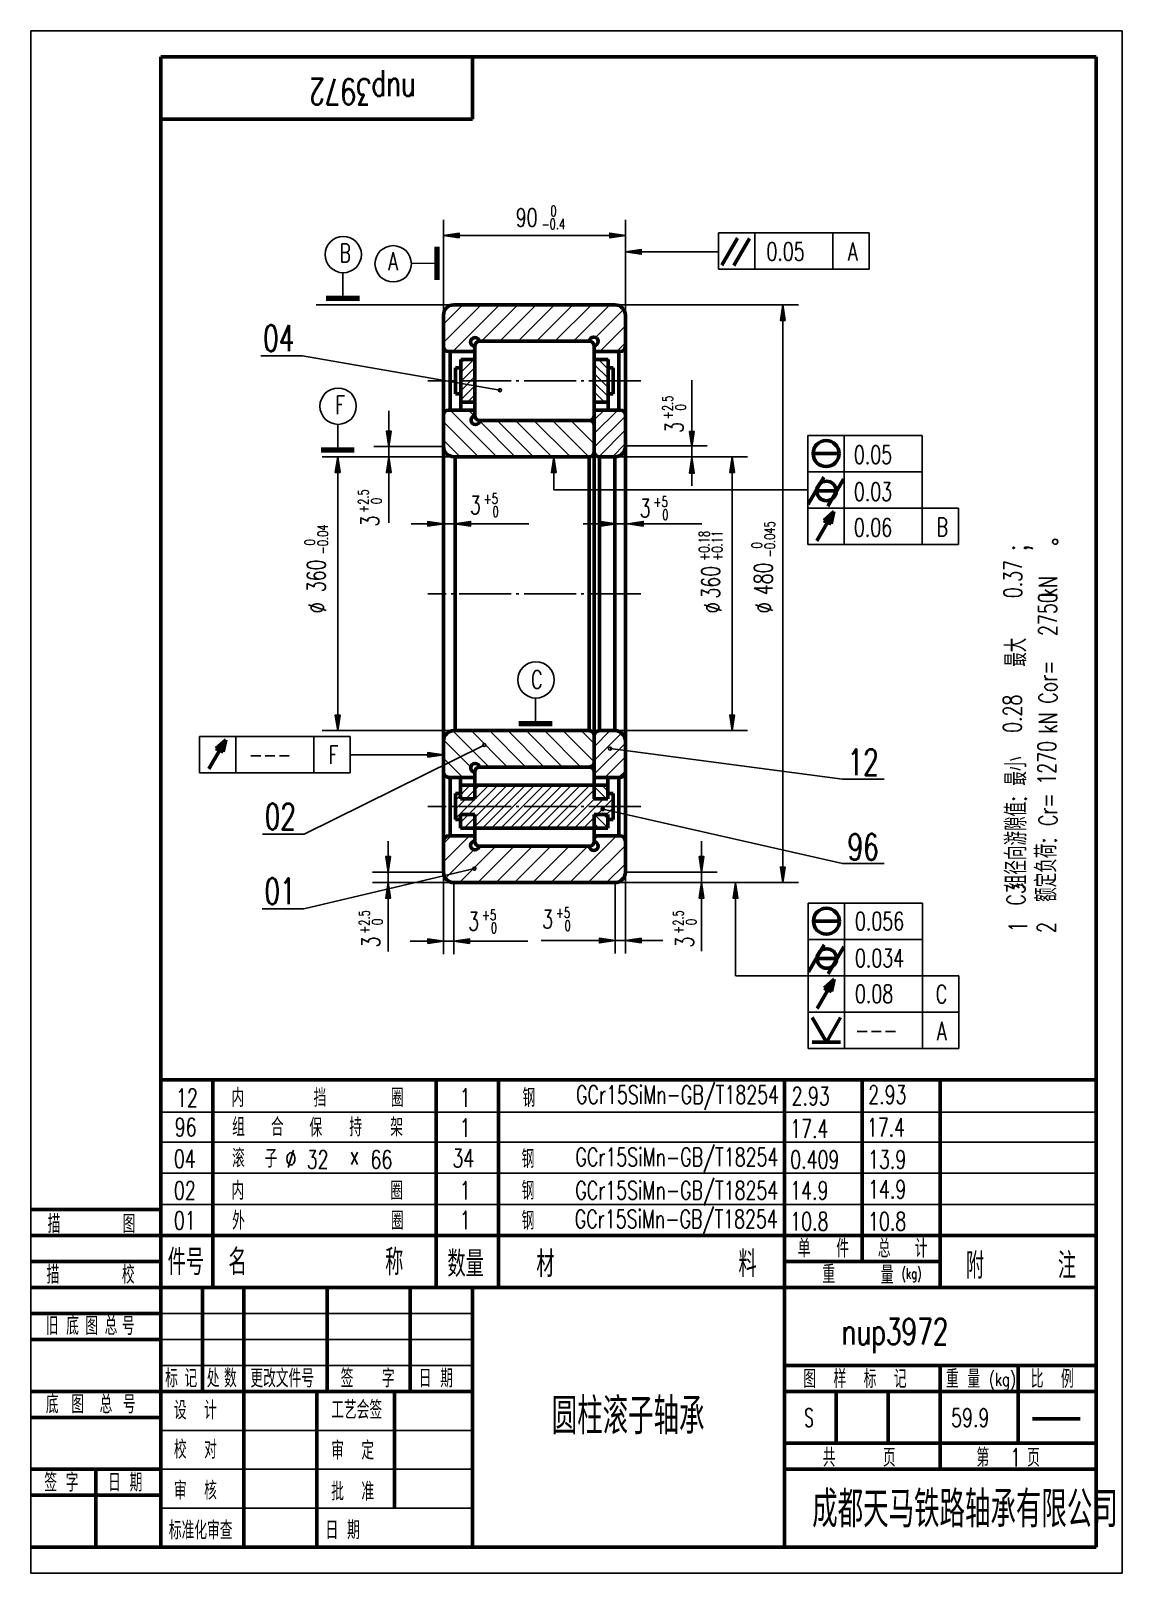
# Model space of a CAD drawing. Extents: x 0 to 210, y 0 to 297.
import ezdxf
from ezdxf.enums import TextEntityAlignment as Align

# ---------------------------------------------------------------- set-up
doc = ezdxf.new("R2010")
doc.units = 0
doc.header["$MEASUREMENT"] = 0
doc.linetypes.add('CENTER', pattern=[12.5, 10, -1, 0.5, -1])
doc.layers.get('0').update_dxf_attribs({"color": 6, "linetype": 'CONTINUOUS'})
doc.layers.get('DEFPOINTS').update_dxf_attribs({"linetype": 'CONTINUOUS'})
doc.layers.add('1', color=2, linetype='CONTINUOUS', lineweight=50)
for name, color, linetype in [('2', 6, 'CONTINUOUS'), ('3', 7, 'CENTER'), ('90', 7, 'CONTINUOUS')]:
    doc.layers.add(name, color=color, linetype=linetype)
doc.styles.add('HZ', font='SIMPLEX', dxfattribs={"width": 0.7, "bigfont": 'HZTXT'})
doc.dimstyles.get("Standard").update_dxf_attribs({"dimtxt": 0.18, "dimasz": 0.18, "dimexe": 0.18, "dimexo": 0.0625, "dimgap": 0.09, "dimtad": 0, "dimtih": 1, "dimtoh": 1, "dimdec": 4, "dimzin": 0, "dimdsep": 46, "dimtxsty": 'Standard', "dimcen": 0.09, "dimadec": 0, "dimazin": 0, "dimtfac": 1, "dimtdec": 4, "dimtofl": 0, "dimtmove": 0, "dimatfit": 3, "dimfxl": 0, "dimtolj": 1, "dimtzin": 0, "dimarcsym": 0})

# ---------------------------------------------------------------- blocks, each defined once
blk = doc.blocks.new('*X8')
at = {"color": 0}
for p, q in [((82.74, 231.23), (85.24, 233.74)), ((82.74, 233), (83.48, 233.74)), ((82.74, 229.46), (85.4, 232.13)), ((82.74, 227.69), (85.4, 230.36)), ((82.74, 225.93), (85.4, 228.59)), ((84.05, 225.47), (85.4, 226.83))]:
    blk.add_line(p, q, dxfattribs=at)
blk = doc.blocks.new('*X9')
at = {"color": 0}
for p, q in [((111.08, 230.09), (108.4, 232.77)), ((111.08, 231.86), (109.21, 233.74)), ((111.08, 233.63), (110.98, 233.74)), ((111.08, 228.33), (108.4, 231.01)), ((111.08, 226.56), (108.4, 229.24)), ((110.4, 225.47), (108.4, 227.47)), ((108.63, 225.47), (108.4, 225.7))]:
    blk.add_line(p, q, dxfattribs=at)
blk = doc.blocks.new('*X5')
at = {"color": 0}
for p, q in [((111.04, 143.52), (108.45, 146.11)), ((111.04, 145.29), (110.22, 146.11)), ((109.31, 143.48), (108.42, 144.38))]:
    blk.add_line(p, q, dxfattribs=at)
blk = doc.blocks.new('*X6')
at = {"color": 0}
for p, q in [((111.04, 150.59), (109.89, 151.74)), ((110.76, 149.11), (108.4, 151.46)), ((108.99, 149.11), (108.4, 149.69))]:
    blk.add_line(p, q, dxfattribs=at)
blk = doc.blocks.new('*X7')
at = {"color": 0}
for p, q in [((81.69, 145.33), (88.1, 151.74)), ((81.69, 147.1), (86.33, 151.74)), ((81.69, 148.87), (84.56, 151.74)), ((82.69, 144.57), (89.87, 151.74)), ((82.69, 151.64), (82.79, 151.74)), ((83.37, 143.47), (91.63, 151.74)), ((85.14, 143.47), (93.4, 151.74)), ((86.91, 143.47), (95.17, 151.74)), ((88.67, 143.47), (96.94, 151.74)), ((90.44, 143.48), (98.7, 151.74)), ((92.21, 143.48), (100.47, 151.74)), ((93.98, 143.48), (102.24, 151.74)), ((95.75, 143.48), (104.01, 151.74)), ((97.51, 143.48), (105.78, 151.74)), ((99.28, 143.48), (107.54, 151.74)), ((101.05, 143.48), (108.4, 150.83)), ((102.82, 143.48), (108.45, 149.11)), ((104.59, 143.48), (110.21, 149.11)), ((108.98, 146.11), (112.04, 149.16)), ((111.05, 149.94), (111.21, 150.11)), ((106.35, 143.48), (108.42, 145.54)), ((110.75, 146.11), (112.04, 147.4)), ((111.52, 145.11), (112.04, 145.63)), ((108.12, 143.48), (108.42, 143.77))]:
    blk.add_line(p, q, dxfattribs=at)
blk = doc.blocks.new('BLK', base_point=(1, 0))
for points in [[(0, 0), (1, 0), (0, 0.15), (0, -0.15), (1, 0)], [(0, 0.07), (0.5, 0), (0, -0.07)]]:
    blk.add_lwpolyline(points)
blk = doc.blocks.new('*D4')
at = {"color": 0, "linetype": 'ByBlock'}
for p, q in [((81.64, 214.97), (56.04, 214.97)), ((59.04, 211.97), (59.04, 165.24)), ((81.64, 162.24), (56.04, 162.24))]:
    blk.add_line(p, q, dxfattribs=at)
at = {"layer": 'DEFPOINTS', "color": 0, "linetype": 'ByBlock'}
for p in [(81.64, 214.97), (59.04, 162.24), (81.64, 162.24)]:
    blk.add_point(p, dxfattribs=at)
at = {"color": 0, "linetype": 'ByBlock', "xscale": 3, "yscale": 3, "zscale": 3}
for p, rotation in [((59.04, 214.97), 90), ((59.04, 162.24), 270)]:
    blk.add_blockref('BLK', p, dxfattribs=dict(at, rotation=rotation))
blk = doc.blocks.new('ZL', base_point=(176.19, 35.82))
at = {"layer": '2', "style": 'HZ', "width": 0.7}
blk.add_text('重 量', height=3.5, dxfattribs=at).set_placement((176.34, 35.82))
blk = doc.blocks.new('*D2')
at = {"color": 0, "linetype": 'ByBlock'}
for p, q in [((-152.5, 134.63), (-152.5, 153.01)), ((-117.5, 134.63), (-117.5, 153.01)), ((-120.5, 150.01), (-149.5, 150.01))]:
    blk.add_line(p, q, dxfattribs=at)
at = {"layer": 'DEFPOINTS', "color": 0, "linetype": 'ByBlock'}
for p in [(-152.5, 150.01), (-152.5, 134.63), (-117.5, 134.63)]:
    blk.add_point(p, dxfattribs=at)
at = {"color": 0, "linetype": 'ByBlock', "xscale": 3, "yscale": 3, "zscale": 3, "rotation": 180}
blk.add_blockref('BLK', (-152.5, 150.01), dxfattribs=at)
at = {"color": 0, "linetype": 'ByBlock', "xscale": 3, "yscale": 3, "zscale": 3}
blk.add_blockref('BLK', (-117.5, 150.01), dxfattribs=at)
blk = doc.blocks.new('*D3')
at = {"color": 0, "linetype": 'ByBlock'}
for p, q in [((108.07, 244.24), (143.36, 244.24)), ((140.36, 241.24), (140.36, 135.97)), ((108.07, 132.97), (143.36, 132.97))]:
    blk.add_line(p, q, dxfattribs=at)
at = {"layer": 'DEFPOINTS', "color": 0, "linetype": 'ByBlock'}
for p in [(108.07, 244.24), (108.07, 132.97), (140.36, 132.97)]:
    blk.add_point(p, dxfattribs=at)
at = {"color": 0, "linetype": 'ByBlock', "xscale": 3, "yscale": 3, "zscale": 3}
for p, rotation in [((140.36, 244.24), 90), ((140.36, 132.97), 270)]:
    blk.add_blockref('BLK', p, dxfattribs=dict(at, rotation=rotation))
blk = doc.blocks.new('*D10')
at = {"color": 0, "linetype": 'ByBlock'}
for p, q in [((112.4, 214.97), (137.93, 214.97)), ((134.93, 211.97), (134.93, 165.24)), ((112.4, 162.24), (137.93, 162.24))]:
    blk.add_line(p, q, dxfattribs=at)
at = {"layer": 'DEFPOINTS', "color": 0, "linetype": 'ByBlock'}
for p in [(112.4, 214.97), (112.4, 162.24), (134.93, 162.24)]:
    blk.add_point(p, dxfattribs=at)
at = {"color": 0, "linetype": 'ByBlock', "xscale": 3, "yscale": 3, "zscale": 3}
for p, rotation in [((134.93, 214.97), 90), ((134.93, 162.24), 270)]:
    blk.add_blockref('BLK', p, dxfattribs=dict(at, rotation=rotation))

msp = doc.modelspace()

# ---------------------------------------------------------------- linework, layer by layer
at = {"layer": '1'}
for p, q in [((205, 292), (25, 292)), ((25, 292), (25, 5)), ((85, 280), (85, 292)), ((205, 5), (205, 292)), ((25, 280), (85, 280)), ((77.99724, 249.03082), (77.99407, 255.43081)), ((78.29724, 249.03096), (78.29407, 255.43096)), ((132.96438, 251.88268), (135.96438, 257.07883)), ((135.27383, 251.84232), (138.27383, 257.03848)), ((63.22228, 245.64969), (56.82228, 245.64969)), ((63.22228, 245.34969), (56.82228, 245.34969)), ((81.73734, 227.10552), (81.73734, 232.10552)), ((82.73734, 232.10552), (81.73734, 232.10552)), ((82.73734, 223.97443), (82.73734, 233.73661)), ((111.08432, 223.97443), (111.08432, 233.73661)), ((112.08432, 232.10552), (111.08432, 232.10552)), ((112.08432, 227.10552), (112.08432, 232.10552)), ((82.73734, 227.10552), (81.73734, 227.10552)), ((112.08432, 227.10552), (111.08432, 227.10552)), ((62.2414, 216.44774), (55.8414, 216.44774)), ((62.2414, 216.14774), (55.8414, 216.14774)), ((107.41514, 214.97443), (107.41514, 162.23661)), ((109.41514, 214.97443), (109.41514, 162.23661)), ((150.49489, 215.59371), (155.49489, 215.59371)), ((150.64608, 215.59371), (150.64608, 215.59371)), ((149.5826, 205.85806), (152.5826, 211.05421)), ((151.29159, 208.42702), (155.02953, 208.42702)), ((153.36322, 205.44239), (156.36322, 210.63854)), ((151.26157, 198.79399), (154.51157, 204.42316)), ((154.51157, 204.42316), (152.62612, 202.7234)), ((152.62612, 202.7234), (154.00872, 202.06458)), ((153.90364, 203.40498), (153.04797, 202.56499)), ((153.93366, 203.44072), (153.67846, 202.26117)), ((154.51157, 204.42316), (154.00872, 202.06458)), ((151.26157, 198.79399), (151.26157, 198.79399)), ((100.31127, 163.73644), (93.91127, 163.73644)), ((100.31127, 163.43644), (93.91127, 163.43644)), ((34.24431, 154.85817), (37.49431, 160.48734)), ((37.49431, 160.48734), (35.60886, 158.78758)), ((37.49431, 160.48734), (36.99146, 158.12876)), ((35.60886, 158.78758), (36.99146, 158.12876)), ((36.88638, 159.46916), (36.03071, 158.62917)), ((36.9164, 159.5049), (36.6612, 158.32535)), ((34.24431, 154.85817), (34.24431, 154.85817)), ((82.69413, 149.10552), (82.69413, 153.23661)), ((111.04111, 149.10552), (111.04111, 153.23661)), ((81.69413, 145.10552), (81.69413, 150.10552)), ((82.69413, 150.10552), (81.69413, 150.10552)), ((85.40409, 149.10552), (82.69413, 149.10552)), ((111.04111, 149.10552), (108.40409, 149.10552)), ((112.04111, 150.10552), (111.04111, 150.10552)), ((112.04111, 145.10552), (112.04111, 150.10552)), ((85.40409, 146.10552), (82.69413, 146.10552)), ((82.69413, 143.47443), (82.69413, 146.10552)), ((111.04111, 146.10552), (108.40409, 146.10552)), ((111.04111, 143.47443), (111.04111, 146.10552)), ((82.69413, 145.10552), (81.69413, 145.10552)), ((112.04111, 145.10552), (111.04111, 145.10552)), ((150.55666, 125.54522), (155.55666, 125.54522)), ((150.70785, 125.54522), (150.70785, 125.54522)), ((149.64437, 115.80957), (152.64437, 121.00572)), ((153.42498, 115.3939), (156.42498, 120.59005)), ((151.35336, 118.37853), (155.09129, 118.37853)), ((151.32333, 108.7455), (154.57333, 114.37467)), ((154.57333, 114.37467), (152.68789, 112.67491)), ((153.96541, 113.35649), (153.10974, 112.5165)), ((153.99543, 113.39223), (153.74023, 112.21268)), ((154.57333, 114.37467), (154.07049, 112.01608)), ((152.68789, 112.67491), (154.07049, 112.01608)), ((153.08256, 102.24592), (150.33256, 107.00906)), ((151.32333, 108.7455), (151.32333, 108.7455)), ((153.08256, 102.24592), (155.83256, 107.00906)), ((150.33256, 102.24592), (155.83256, 102.24592)), ((25, 95), (205, 95)), ((35, 95), (35, 55)), ((78, 95), (78, 55)), ((90, 95), (90, 55)), ((145, 95), (145, 5)), ((160, 95), (160, 60)), ((175, 95), (175, 55)), ((0, 70), (25, 70)), ((0, 65), (25, 65)), ((25, 65), (205, 65)), ((0, 60), (25, 60)), ((145, 60), (175, 60)), ((0, 55), (25, 55)), ((25, 55), (205, 55)), ((33, 55), (33, 35)), ((41, 55), (41, 5)), ((57, 55), (57, 35)), ((73, 55), (73, 35)), ((85, 55), (85, 5)), ((0, 50), (25, 50)), ((0, 45), (25, 45)), ((145, 40), (205, 40)), ((175, 40), (175, 20)), ((190, 40), (190, 25)), ((0, 35), (25, 35)), ((25, 35), (85, 35)), ((55, 35), (55, 5)), ((70, 35), (70, 12.5)), ((145, 35), (205, 35)), ((155, 35), (155, 25)), ((165, 35), (165, 25)), ((0, 30), (25, 30)), ((192.75137, 29.70332), (201.9536, 29.70332)), ((145, 25), (205, 25)), ((0, 20), (25, 20)), ((12.5, 20), (12.5, 5)), ((145, 20), (205, 20)), ((0, 15), (25, 15)), ((0, 5), (205, 5))]:
    msp.add_line(p, q, dxfattribs=at)
at = {"layer": '1', "color": 2}
for p, q in [((112.40409, 244.23661), (81.40409, 244.23661)), ((79.40415, 242.23661), (79.40415, 134.97443)), ((114.40415, 242.23661), (114.40415, 134.97443)), ((80.40409, 235.23661), (85.40409, 235.23661)), ((80.65749, 223.97443), (80.65749, 235.23661)), ((85.40409, 236.23661), (85.40409, 222.97443)), ((107.40409, 237.23661), (86.40409, 237.23661)), ((108.40409, 236.34685), (108.40409, 149.10552)), ((113.40409, 235.23661), (108.40409, 235.23661)), ((113.15069, 235.23661), (113.15069, 223.97443)), ((82.73734, 233.73661), (85.40409, 233.73661)), ((108.40409, 233.73661), (111.08432, 233.73661)), ((85.40409, 223.97443), (80.39735, 223.97443)), ((82.73734, 225.47443), (85.40409, 225.47443)), ((108.40409, 225.47443), (111.08432, 225.47443)), ((113.41986, 223.97443), (108.40409, 223.97443)), ((107.41514, 221.97443), (86.40409, 221.97443)), ((107.41514, 214.97443), (81.40409, 214.97443)), ((81.64494, 214.97443), (81.64494, 162.23661)), ((112.40415, 214.97443), (109.41514, 214.97443)), ((112.40415, 214.97443), (112.40415, 162.23661)), ((107.45439, 162.23661), (81.40409, 162.23661)), ((112.40415, 162.23661), (109.41514, 162.23661)), ((107.41514, 155.23661), (86.40409, 155.23661)), ((85.40409, 153.23661), (80.40993, 153.23661)), ((80.65749, 153.23661), (80.65749, 141.97443)), ((82.69413, 151.73661), (111.04111, 151.73661)), ((85.40409, 149.10552), (85.40409, 154.34617)), ((113.40485, 153.23661), (108.40409, 153.23661)), ((113.15069, 141.97443), (113.15069, 153.23661)), ((85.40409, 140.97442), (85.40409, 146.10552)), ((108.40409, 146.10552), (108.40409, 140.97442)), ((82.69413, 143.47443), (111.04111, 143.47443)), ((80.40409, 141.97443), (85.40409, 141.97443)), ((107.40409, 139.97443), (86.40409, 139.97443)), ((113.40409, 141.97443), (108.40409, 141.97443)), ((112.40409, 132.97443), (81.40409, 132.97443))]:
    msp.add_line(p, q, dxfattribs=at)
at = {"layer": '1'}
for centre, radius in [((153.03296, 215.59371), 2.5), ((153.10051, 208.40021), 1.87837), ((153.09473, 125.54522), 2.5), ((153.16228, 118.35172), 1.87837)]:
    msp.add_circle(centre, radius, dxfattribs=at)
at = {"layer": '1', "color": 2}
for centre, radius, start, end in [((81.40409, 242.23661), 2, 90, 180), ((112.40409, 242.23661), 2, 0, 90), ((80.40409, 236.23661), 1, 180, 270), ((86.40409, 236.23661), 1, 90, 180), ((107.40409, 236.23661), 1, 0, 90), ((113.40409, 236.23661), 1, 270, 0), ((86.40409, 222.97443), 1, 180, 270), ((107.40409, 222.97443), 1, 270, 0), ((81.40409, 216.97443), 2, 180, 270), ((112.40409, 216.97443), 2, 270, 0), ((81.40409, 160.23661), 2, 90, 180), ((112.40409, 160.23661), 2, 0, 90), ((86.40409, 154.23661), 1, 90, 180), ((107.40409, 154.23661), 1, 0, 90), ((80.40409, 140.97443), 1, 90, 180), ((86.40409, 140.97443), 1, 180, 270), ((107.40409, 140.97443), 1, 270, 0), ((113.40409, 140.97443), 1, 0, 90), ((81.40409, 134.97443), 2, 180, 270), ((112.40409, 134.97443), 2, 270, 0)]:
    msp.add_arc(centre, radius, start, end, dxfattribs=at)
at = {"layer": '1'}
for centre, radius, start, end in [((85.44986, 237.08335), 0.84797, 6.1570829, 266.9060508), ((108.30712, 237.18926), 0.84797, 276.1570829, 176.9060508), ((80.39735, 222.97443), 1, 90, 180), ((85.55736, 222.02019), 0.84797, 96.1570829, 356.9060508), ((113.41986, 222.97443), 1, 0, 90), ((107.41514, 220.97443), 1, 0, 90), ((107.41514, 215.97443), 1, 270, 0), ((109.41514, 215.97443), 1, 180, 270), ((107.41514, 161.23661), 1, 0, 90), ((109.41514, 161.23661), 1, 90, 180), ((85.49504, 155.07969), 0.84797, 3.0939492, 263.8429171), ((107.41514, 156.23661), 1, 270, 0), ((80.40993, 154.23661), 1, 180, 270), ((113.40485, 154.23661), 1, 270, 0), ((85.44986, 140.12769), 0.84797, 93.0939492, 353.8429171), ((108.30712, 140.02178), 0.84797, 183.0939492, 83.8429171)]:
    msp.add_arc(centre, radius, start, end, dxfattribs=at)
at = {"layer": '2'}
for p, q in [((210, 297), (0, 297)), ((0, 297), (0, 0)), ((210, 0), (210, 297)), ((132.31651, 258.0917), (161.31651, 258.0917)), ((132.31651, 251.0917), (132.31651, 258.0917)), ((139.31651, 251.0917), (139.31651, 258.0917)), ((154.31651, 251.0917), (154.31651, 258.0917)), ((161.31651, 251.0917), (161.31651, 258.0917)), ((117.33239, 254.44466), (132.31651, 254.4521)), ((60.02228, 245.34969), (60.02228, 250.34969)), ((78.29566, 252.23096), (73.29566, 252.22848)), ((132.31651, 251.0917), (161.31651, 251.0917)), ((81.40409, 244.23661), (54.93088, 244.23661)), ((79.40409, 240.53121), (83.10949, 244.23661)), ((79.40415, 236.99573), (86.64502, 244.23661)), ((81.18056, 235.23661), (90.18056, 244.23661)), ((86.71609, 237.23661), (93.71609, 244.23661)), ((90.25162, 237.23661), (97.25162, 244.23661)), ((93.78716, 237.23661), (100.78716, 244.23661)), ((97.32269, 237.23661), (104.32269, 244.23661)), ((100.85822, 237.23661), (107.85822, 244.23661)), ((104.39376, 237.23661), (111.39376, 244.23661)), ((108.65519, 237.9625), (114.05631, 243.36363)), ((109.46483, 235.23661), (114.40409, 240.17588)), ((84.71609, 235.23661), (85.40409, 235.92461)), ((112.78357, 235.26832), (114.44988, 236.93042)), ((52.25408, 234.4284), (44.25408, 234.4284)), ((90.26589, 227.79781), (52.25408, 234.4284)), ((89.67671, 214.97443), (80.67671, 223.97443)), ((85.33362, 222.85306), (84.21225, 223.97443)), ((85.34542, 222.84125), (84.21225, 223.97443)), ((108.41514, 222.08776), (110.30181, 223.97443)), ((108.41514, 219.43611), (112.95346, 223.97443)), ((108.4305, 216.79982), (114.41986, 222.78918)), ((59.0414, 216.14774), (59.0414, 221.14774)), ((86.14118, 214.97443), (79.40415, 221.71146)), ((93.21225, 214.97443), (86.37842, 221.80826)), ((96.74778, 214.97443), (89.74778, 221.97443)), ((100.28331, 214.97443), (93.28331, 221.97443)), ((103.81885, 214.97443), (96.81885, 221.97443)), ((107.35438, 214.97443), (100.35438, 221.97443)), ((108.41514, 217.4492), (103.88992, 221.97443)), ((109.26769, 214.98536), (114.41986, 220.13753)), ((82.60564, 214.97443), (79.40409, 218.17598)), ((111.90841, 214.97443), (114.31359, 217.37961)), ((149.49017, 198.06124), (149.49017, 219.06124)), ((149.49017, 219.06124), (171.49017, 219.06124)), ((156.49017, 198.06124), (156.49017, 219.06124)), ((171.49017, 219.06124), (171.49017, 198.06124)), ((100.60901, 212.16478), (100.60901, 208.60574)), ((149.49017, 212.06124), (171.49017, 212.06124)), ((149.49017, 208.60574), (100.60901, 208.60574)), ((149.49017, 205.06124), (178.49017, 205.06124)), ((178.49017, 198.06124), (178.49017, 205.06124)), ((149.49017, 198.06124), (178.49017, 198.06124)), ((53.44984, 186.47129), (56.80978, 185.40546)), ((129.55961, 186.47129), (132.91955, 185.40546)), ((139.45238, 186.47129), (142.81232, 185.40546)), ((97.11127, 163.43644), (97.11127, 168.43644)), ((32.47291, 161.12542), (61.47291, 161.12542)), ((32.47291, 154.12542), (32.47291, 161.12542)), ((39.47291, 154.12542), (39.47291, 161.12542)), ((54.47291, 154.12542), (54.47291, 161.12542)), ((61.47291, 154.12542), (61.47291, 161.12542)), ((88.1797, 155.23661), (81.19107, 162.22523)), ((91.71523, 155.23661), (84.71523, 162.23661)), ((95.25076, 155.23661), (88.25076, 162.23661)), ((98.7863, 155.23661), (91.7863, 162.23661)), ((102.32183, 155.23661), (95.32183, 162.23661)), ((105.85737, 155.23661), (98.85737, 162.23661)), ((108.41514, 156.21437), (102.3929, 162.23661)), ((108.41514, 159.7499), (105.92843, 162.23661)), ((108.41514, 159.14485), (111.5069, 162.23661)), ((108.41514, 156.4932), (113.6902, 161.76825)), ((87.24852, 159.46884), (52.57129, 142.32956)), ((76.54747, 157.58921), (61.48829, 157.58921)), ((84.65905, 155.22172), (79.66191, 160.21886)), ((108.41514, 153.84155), (114.33422, 159.76063)), ((111.44953, 158.77306), (156.18106, 152.89182)), ((83.10863, 153.23661), (79.40415, 156.94109)), ((110.46185, 153.23661), (114.40485, 157.1796)), ((113.1135, 153.23661), (114.40485, 154.52795)), ((32.47291, 154.12542), (61.47291, 154.12542)), ((156.18106, 152.89182), (164.18106, 152.89182)), ((110.03642, 147.1226), (156.21268, 136.64959)), ((52.57129, 142.32956), (44.57129, 142.32956)), ((79.40415, 140.50822), (80.87035, 141.97443)), ((79.40415, 136.97269), (84.40588, 141.97443)), ((82.47695, 132.97443), (89.47695, 139.97443)), ((86.01248, 132.97443), (93.01248, 139.97443)), ((89.54802, 132.97443), (96.54802, 139.97443)), ((93.08355, 132.97443), (100.08355, 139.97443)), ((96.61909, 132.97443), (103.61909, 139.97443)), ((100.15462, 132.97443), (107.15462, 139.97443)), ((103.69015, 132.97443), (112.69015, 141.97443)), ((107.22569, 132.97443), (114.40415, 140.15288)), ((108.40409, 141.2239), (109.15462, 141.97443)), ((79.77759, 133.8106), (85.26672, 139.29973)), ((156.21268, 136.64959), (164.21268, 136.64959)), ((85.35703, 135.66663), (52.51399, 127.9363)), ((110.76122, 132.97443), (114.40415, 136.61735)), ((135.62501, 132.96236), (135.62501, 132.96236)), ((135.62501, 132.96236), (135.62501, 114.97142)), ((52.51399, 127.9363), (44.51399, 127.9363)), ((149.55194, 101.01275), (149.55194, 129.01275)), ((149.55194, 129.01275), (171.55194, 129.01275)), ((156.55194, 101.01275), (156.55194, 129.01275)), ((171.55194, 129.01275), (171.55194, 101.01275)), ((149.55194, 122.01275), (171.55194, 122.01275)), ((135.7142, 115.01275), (178.55194, 115.01275)), ((178.55194, 115.01275), (178.55194, 101.01275)), ((149.55194, 108.01275), (178.55194, 108.01275)), ((149.55194, 101.01275), (178.55194, 101.01275)), ((24.82738, 88.75206), (204.82738, 88.75206)), ((25, 83), (205, 83)), ((49.49143, 78.11653), (50.55727, 81.47647)), ((25, 77), (205, 77)), ((25, 71), (205, 71)), ((25, 50), (85, 50)), ((25, 45), (85, 45)), ((25, 40), (85, 40)), ((25, 27.5), (85, 27.5)), ((25, 20), (85, 20)), ((25, 12.5), (85, 12.5)), ((0, 0), (210, 0))]:
    msp.add_line(p, q, dxfattribs=at)
at = {"layer": '2', "linetype": 'ByBlock'}
for p, q in [((127.22074, 209.37424), (127.22074, 229.7546)), ((68.87409, 223.79697), (68.87409, 202.27904)), ((79.40415, 216.97443), (65.97681, 216.97443)), ((114.44988, 217.05922), (130.11801, 217.05922)), ((73.16746, 202.06894), (95.85027, 202.06894)), ((106.31349, 202.06894), (129.10139, 202.06894)), ((68.73809, 140.95675), (68.73809, 119.68903)), ((129.08334, 140.95675), (129.08334, 119.76625)), ((79.40415, 134.97443), (65.73809, 134.97443)), ((79.40415, 134.97443), (79.40415, 119.18861)), ((114.40415, 134.98393), (132.08334, 134.98393)), ((114.41734, 134.97448), (114.41734, 119.29488)), ((81.40409, 132.97443), (65.73809, 132.97443)), ((81.40409, 132.97443), (81.40409, 119.18861)), ((112.41739, 132.97447), (112.41739, 119.29488)), ((121.59549, 121.8284), (98.17711, 121.8284)), ((72.97231, 121.72213), (95.65223, 121.72213))]:
    msp.add_line(p, q, dxfattribs=at)
at = {"layer": '2'}
for points in [[(55.12981, 185.15026, 0.065754283), (55.60001, 185.21236, 0.078428939), (55.96388, 185.3745, 0.107173813), (56.24705, 185.65986, 0.166135476), (56.30936, 185.91586, 0.142966599), (56.22946, 186.18958, 0.107173813), (55.96388, 186.45722, 0.078428939), (55.60001, 186.61935, 0.065754283), (55.12981, 186.68146, 0.065754283), (54.65961, 186.61935, 0.078428939), (54.29574, 186.45722, 0.107173813), (54.03016, 186.18958, 0.142966599), (53.95026, 185.91586, 0.142966599), (54.03016, 185.64213, 0.107173813), (54.29574, 185.3745, 0.078428939), (54.65961, 185.21236, 0.065754283)], [(131.23958, 185.15026, 0.065754283), (131.70978, 185.21236, 0.078428939), (132.07365, 185.3745, 0.107173813), (132.35683, 185.65986, 0.166135476), (132.41914, 185.91586, 0.142966599), (132.33924, 186.18958, 0.107173813), (132.07365, 186.45722, 0.078428939), (131.70978, 186.61935, 0.065754283), (131.23958, 186.68146, 0.065754283), (130.76938, 186.61935, 0.078428939), (130.40551, 186.45722, 0.107173813), (130.13993, 186.18958, 0.142966599), (130.06003, 185.91586, 0.142966599), (130.13993, 185.64213, 0.107173813), (130.40551, 185.3745, 0.078428939), (130.76938, 185.21236, 0.065754283)], [(141.13235, 185.15026, 0.065754283), (141.60255, 185.21236, 0.078428939), (141.96642, 185.3745, 0.107173813), (142.2496, 185.65986, 0.166135476), (142.31191, 185.91586, 0.142966599), (142.232, 186.18958, 0.107173813), (141.96642, 186.45722, 0.078428939), (141.60255, 186.61935, 0.065754283), (141.13235, 186.68146, 0.065754283), (140.66215, 186.61935, 0.078428939), (140.29828, 186.45722, 0.107173813), (140.0327, 186.18958, 0.142966599), (139.9528, 185.91586, 0.142966599), (140.0327, 185.64213, 0.107173813), (140.29828, 185.3745, 0.078428939), (140.66215, 185.21236, 0.065754283)], [(50.81247, 79.7965, 0.065754283), (50.75037, 80.2667, 0.078428939), (50.58823, 80.63057, 0.107173813), (50.30287, 80.91375, 0.166135476), (50.04687, 80.97606, 0.142966599), (49.77314, 80.89615, 0.107173813), (49.50551, 80.63057, 0.078428939), (49.34337, 80.2667, 0.065754283), (49.28127, 79.7965, 0.065754283), (49.34337, 79.3263, 0.078428939), (49.50551, 78.96243, 0.107173813), (49.77314, 78.69685, 0.142966599), (50.04687, 78.61695, 0.142966599), (50.3206, 78.69685, 0.107173813), (50.58823, 78.96243, 0.078428939), (50.75037, 79.3263, 0.065754283)]]:
    msp.add_lwpolyline(points, format="xyb", close=True, dxfattribs=at)
for centre, radius in [((60.11235, 253.9241), 3.5), ((69.72129, 252.13664), 3.5), ((59.13147, 224.72215), 3.5), ((90.26589, 227.79781), 0.3), ((197.12635, 198.61885), 0.5), ((97.20134, 172.01084), 3.5), ((87.24852, 159.46884), 0.3), ((111.44953, 158.77306), 0.3), ((110.03642, 147.1226), 0.3), ((85.35703, 135.66663), 0.3)]:
    msp.add_circle(centre, radius, dxfattribs=at)
at = {"layer": '3'}
for p, q in [((117.40409, 229.60552), (76.40409, 229.60552)), ((117.40415, 188.60552), (76.40415, 188.60552)), ((117.40409, 147.60552), (76.40409, 147.60552))]:
    msp.add_line(p, q, dxfattribs=at)

# ---------------------------------------------------------------- block references
at = {"layer": '2', "yscale": 3, "zscale": 3}
for p, xscale, rotation in [((114.45042, 254.44323), -3.000000000000003, 0.02843817086177758), ((100.60901, 214.93244), 3, 90), ((135.62501, 132.96236), 3, 90)]:
    msp.add_blockref('BLK', p, dxfattribs=dict(at, xscale=xscale, rotation=rotation))
at = {"layer": '2'}
for name, p in [('*X8', (0, 0)), ('*X9', (0, 0)), ('*X7', (0, 0)), ('*X6', (0, 0)), ('*X5', (0, 0)), ('ZL', (175.93817, 35.65471))]:
    msp.add_blockref(name, p, dxfattribs=at)
at = {"layer": '2', "linetype": 'ByBlock', "xscale": 3, "yscale": 3, "zscale": 3}
for p, rotation in [((68.87409, 216.92091), 270), ((127.22074, 216.84475), 270), ((68.87409, 214.92091), 90), ((127.22074, 214.84475), 90), ((81.60564, 202.06894), 180), ((114.85676, 202.06894), 180), ((68.73809, 134.97443), 270), ((129.08334, 134.98393), 270), ((68.73809, 132.97443), 90), ((129.08334, 132.98393), 90), ((81.40409, 121.72213), 180), ((114.41734, 121.8284), 180)]:
    msp.add_blockref('BLK', p, dxfattribs=dict(at, rotation=rotation))
for p in [(79.40409, 202.06894), (112.65521, 202.06894), (79.40415, 121.72213), (112.41739, 121.8284)]:
    msp.add_blockref('BLK', p, dxfattribs=at)
at = {"layer": '2', "xscale": 3, "yscale": 3, "zscale": 3}
msp.add_blockref('BLK', (79.39735, 157.58921), dxfattribs=at)

# ---------------------------------------------------------------- texts
at = {"layer": '2', "style": 'HZ'}
for s, height, width, p in [('B', 3.5, 0.7, (59.39179, 252.48063)), ('A', 3.5, 0.7, (157.23608, 252.77167)), ('04', 5, 0.7, (44.68814, 235.322)), ('F', 3.5, 0.7, (58.59105, 223.2072)), ('B', 3.5, 0.7, (174.28965, 199.70547)), ('C', 3.5, 0.7, (96.2706, 170.33504)), ('F', 3.5, 0.7, (57.31743, 155.82326)), ('12', 5, 0.7, (157.16736, 153.67916)), ('02', 5, 0.7, (45.00534, 143.22316)), ('96', 5, 0.7, (157.15842, 137.3466)), ('01', 5, 0.7, (44.94805, 128.8299)), ('C', 3.5, 0.7, (174.14125, 109.75217)), ('A', 3.5, 0.7, (174.35142, 102.6391)), ('12', 3.5, 0.7, (27.93694, 89.78911)), ('内', 3.5, 0.7, (38.59531, 89.78911)), ('挡', 3.5, 0.7, (54.40272, 89.78911)), ('圈', 3.5, 0.7, (69.27941, 89.78911)), ('1', 3.5, 0.7, (82.52345, 89.82485)), ('钢', 3.5, 0.7, (94.6043, 89.78911)), ('96', 3.5, 0.7, (27.68174, 84.14155)), ('组', 3.5, 0.7, (38.73042, 84.15942)), ('合', 3.5, 0.7, (46.19128, 84.15942)), ('保', 3.5, 0.7, (53.6071, 84.05219)), ('持', 3.5, 0.7, (61.27812, 84.12367)), ('架', 3.5, 0.7, (69.15931, 84.12367)), ('1', 3.5, 0.7, (82.52345, 84.01497)), ('04', 3.5, 0.7, (27.53162, 78.02931)), ('滚', 3.5, 0.7, (38.7154, 78.13654)), ('子', 3.5, 0.7, (44.99776, 78.09486)), ('x', 3.5, 0.7, (61.36819, 78.70845)), ('钢', 3.5, 0.7, (94.43917, 78.01144)), ('02', 3.5, 0.7, (27.53162, 71.93495)), ('内', 3.5, 0.7, (38.59531, 71.8992)), ('圈', 3.5, 0.7, (69.15931, 71.8992)), ('1', 3.5, 0.7, (82.52345, 71.93495)), ('钢', 3.5, 0.7, (94.43917, 71.8992)), ('描', 3.5, 0.7, (3.22753, 65.50101)), ('图', 3.5, 0.7, (17.66888, 65.50101)), ('01', 3.5, 0.7, (27.53162, 66.16228)), ('外', 3.5, 0.7, (38.74543, 66.12653)), ('圈', 3.5, 0.7, (69.27941, 66.12653)), ('1', 3.5, 0.7, (82.52345, 66.21589)), ('钢', 3.5, 0.7, (94.43917, 66.12653)), ('件号', 5, 0.7, (26.33068, 57.38711)), ('名', 5, 0.7, (38.02486, 57.38711)), ('称', 5, 0.7, (68.18355, 57.38711)), ('数量', 5, 0.7, (80.16295, 57.04754)), ('材', 5, 0.7, (97.27639, 57.04754)), ('料', 5, 0.7, (136.17194, 57.04754)), ('单', 3.5, 0.7, (147.5809, 60.7828)), ('件', 3.5, 0.7, (154.99672, 60.7828)), ('总', 3.5, 0.7, (162.983, 60.7828)), ('计', 3.5, 0.7, (170.1136, 60.7828)), ('描', 3.5, 0.7, (3.03238, 55.74288)), ('校', 3.5, 0.7, (17.51876, 55.74288)), ('重', 3.5, 0.7, (152.32463, 55.7965)), ('量', 3.5, 0.7, (163.55344, 55.68926)), ('附', 5, 0.7, (179.94632, 56.70797)), ('注', 5, 0.7, (197.63021, 56.70797)), ('(kg)', 2, 0.7, (167.54658, 56.70797)), ('旧', 3.5, 0.7, (2.88226, 45.85964)), ('底', 3.5, 0.7, (6.78533, 45.85964)), ('图', 3.5, 0.7, (10.49324, 45.85964)), ('总', 3.5, 0.7, (14.20115, 45.85964)), ('号', 3.5, 0.7, (17.51876, 45.85964)), ('标', 3.5, 0.7, (25.8503, 35.76194)), ('记', 3.5, 0.7, (29.55821, 35.76194)), ('处', 3.5, 0.7, (33.85158, 35.76194)), ('数', 3.5, 0.7, (37.16919, 35.76194)), ('更改文件号', 3.5, 0.7, (42.24318, 35.76194)), ('签   字', 3.5, 0.7, (59.61182, 35.76194)), ('日 期', 3.5, 0.7, (74.63862, 35.76194)), ('图  样  标  记', 3.5, 0.7, (148.64674, 35.65471)), ('比  例', 3.5, 0.7, (192.42112, 35.65471)), ('底', 3.5, 0.7, (2.88226, 30.75777)), ('图', 3.5, 0.7, (7.7611, 30.75777)), ('总', 3.5, 0.7, (13.22539, 30.75777)), ('号', 3.5, 0.7, (17.71391, 30.75777)), ('设  计', 3.5, 0.7, (27.53162, 29.61396)), ('工艺会签', 3.5, 0.7, (57.79539, 29.68545)), ('圆柱滚子轴承', 7, 0.7, (100.23372, 26.75444)), ('S', 3.5, 0.6, (148.84189, 28.20207)), ('校  对', 3.5, 0.7, (27.53162, 22.05409)), ('审  定', 3.5, 0.7, (57.79539, 21.87537)), ('共     页', 3.5, 0.7, (152.38467, 20.49923)), ('第    页', 3.5, 0.7, (181.97291, 20.49923)), ('1', 3.5, 0.7, (188.44673, 20.52131)), ('签 字', 3.5, 0.7, (2.58203, 15.70952)), ('日 期', 3.5, 0.7, (14.87668, 15.70952)), ('审  核', 3.5, 0.7, (27.53162, 14.15465)), ('批  准', 3.5, 0.7, (57.79539, 13.97593)), ('标准化审查', 3.5, 0.7, (26.55586, 6.48755)), ('日 期', 3.5, 0.7, (56.71454, 6.54117))]:
    msp.add_text(s, height=height, dxfattribs=dict(at, width=width)).set_placement(p)
at = {"layer": '2', "style": 'HZ', "text_generation_flag": 2, "width": 0.7}
msp.add_text('A', height=3.5, rotation=0.0284382, dxfattribs=at).set_placement((69.70241, 250.90989), align=Align.CENTER)
at = {"layer": '2', "style": 'HZ', "width": 0.7}
for s, height, p in [('  组径向游隙值: 最小        最大        ;', 4, (191.59659, 127.88434)), ('Cr=      kN Cor=      kN', 3.5, (197.47162, 143.85894)), ('额定负荷:', 4, (197.38155, 129.27535)), ('2', 3.5, (197.17451, 123.2691)), ('1', 3.5, (191.70475, 123.44089))]:
    msp.add_text(s, height=height, rotation=90, dxfattribs=at).set_placement(p)
at = {"layer": '2', "style": 'HZ', "width": 0.761019}
msp.add_text('(kg)', height=2.5, dxfattribs=at).set_placement((184.3748, 36.08364), (189.53885, 36.08364), align=Align.FIT)
at = {"layer": '90', "style": 'HZ', "width": 0.7}
for s, height, rotation, p in [('nup3972', 5, 180, (74.11864, 287.75698)), ('+2.5', 2, 90, (123.5431, 222.20023)), ('0', 2, 90, (126.0431, 223.90023)), ('3', 3.5, 90, (125.5431, 219.5669)), ('+2.5', 2, 90, (64.99242, 204.17313)), ('0', 2, 90, (67.49242, 205.87313)), ('3', 3.5, 90, (66.99242, 201.5398)), ('-0.045', 2, 90, (143.19782, 195.6196)), ('-0.04', 2, 90, (57.17429, 196.19202)), ('+0.18', 2, 90, (130.57042, 194.96248)), ('+0.11', 2, 90, (133.07042, 194.96248)), ('0', 2, 90, (54.67429, 197.89202)), ('0', 2, 90, (140.69782, 197.3196)), ('360', 3.5, 90, (56.67429, 188.89202)), ('360', 3.5, 90, (132.57042, 187.66248)), ('480', 3.5, 90, (142.69782, 188.3196)), ('0.37', 3.5, 90, (190.71323, 187.74259)), ('2750', 3.5, 90, (197.43716, 180.46846)), ('0.28', 3.5, 90, (190.62666, 161.81638)), ('1270', 3.5, 90, (197.25068, 151.84333)), ('C3', 3.5, 90, (191.32687, 128.5494)), ('+2.5', 2, 90, (65.16952, 123.11861)), ('0', 2, 90, (67.66952, 124.81861)), ('+2.5', 2, 90, (125.58162, 123.10515)), ('0', 2, 90, (128.08162, 124.80515)), ('3', 3.5, 90, (67.16952, 120.48528)), ('3', 3.5, 90, (127.58162, 120.47182))]:
    msp.add_text(s, height=height, rotation=rotation, dxfattribs=at).set_placement(p)
for s, height, p in [('90', 3.5, (93.31081, 259.29637)), ('0', 2, (99.97748, 261.29637)), ('-0.4', 2, (98.27748, 258.79637)), ('0.05', 3.5, (141.54964, 252.75402)), ('0.05', 3.5, (158.38608, 213.61863)), ('+5', 2, (87.12372, 205.92473)), ('0.03', 3.5, (158.38608, 206.50556)), ('3', 3.5, (84.49038, 203.92473)), ('0', 2, (88.82372, 203.42473)), ('3', 3.5, (117.1585, 203.32067)), ('+5', 2, (119.79184, 205.32067)), ('0', 2, (121.49184, 202.82067)), ('0.06', 3.5, (158.38608, 199.61583)), ('---', 3.5, (41.93639, 155.87731)), ('+5', 2, (86.79955, 125.75509)), ('+5', 2, (101.01481, 126.18555)), ('3', 3.5, (84.16622, 123.75509)), ('0', 2, (88.49955, 123.25509)), ('3', 3.5, (98.38147, 124.18555)), ('0', 2, (102.71481, 123.68555)), ('0.056', 3.5, (158.59691, 123.80275)), ('0.034', 3.5, (158.59691, 116.68968)), ('0.08', 3.5, (158.59691, 109.79995)), ('---', 3.5, (158.59691, 102.79995)), ('GCr15SiMn-GB/T18254', 3.5, (104.91354, 90.3979)), ('2.93', 3.5, (146.4017, 90.11562)), ('2.93', 3.5, (161.14603, 90.38833)), ('17.4', 3.5, (146.12865, 83.84339)), ('17.4', 3.5, (160.87298, 84.1161)), ('32', 3.5, (53.08184, 77.91073)), ('66', 3.5, (65.35676, 77.91073)), ('GCr15SiMn-GB/T18254', 3.5, (104.79059, 78.37576)), ('0.409', 3.5, (146.12865, 77.89343)), ('13.9', 3.5, (161.10268, 77.90971)), ('GCr15SiMn-GB/T18254', 3.5, (104.76715, 71.97757)), ('14.9', 3.5, (146.12865, 71.9492)), ('14.9', 3.5, (161.10268, 72.17279)), ('GCr15SiMn-GB/T18254', 3.5, (104.67325, 66.45841)), ('10.8', 3.5, (146.12865, 66.00496)), ('10.8', 3.5, (161.10268, 66.00693)), ('nup3972', 5, (155.99795, 44.04322)), ('59.9', 3.5, (177.08951, 28.19072)), ('成都天马铁路轴承有限公司', 7, (150.36114, 8.81126))]:
    msp.add_text(s, height=height, dxfattribs=at).set_placement(p)
msp.add_text('34', height=3.5, dxfattribs=at).set_placement((83.22552, 78.17122), align=Align.CENTER)

# ---------------------------------------------------------------- dimensions: what is measured, and where the dimension line sits
at = {"layer": '2'}
dim = msp.add_linear_dim(base=(79.40415, 257.62201), p1=(114.40415, 242.23661), p2=(79.40415, 242.23661), text=' ', dimstyle='Standard', dxfattribs=at)
dim.commit()
dim.dimension.update_dxf_attribs({"geometry": '*D2', "text_midpoint": (96.90415, 261.12201), "insert": (231.90033, 107.60991)})
dim = msp.add_linear_dim(base=(144.69864, 132.97443), p1=(112.40409, 244.23661), p2=(112.40409, 132.97443), angle=90, text='   ', dimstyle='Standard', dxfattribs=at)
dim.commit()
dim.dimension.update_dxf_attribs({"geometry": '*D3', "text_midpoint": (141.19864, 188.60552), "insert": (4.33841, 0)})
for base, p1, p2, picture, middle in [((59.04137, 162.23661), (81.64494, 214.97443), (81.64494, 162.23661), '*D4', (55.54137, 188.60552)), ((134.92596, 162.23661), (112.40415, 214.97443), (112.40415, 162.23661), '*D10', (131.42596, 188.60552))]:
    dim = msp.add_linear_dim(base=base, p1=p1, p2=p2, angle=90, text=' ', dimstyle='Standard', dxfattribs=at)
    dim.commit()
    dim.dimension.update_dxf_attribs({"geometry": picture, "text_midpoint": middle})

doc.saveas('drawing.dxf')
